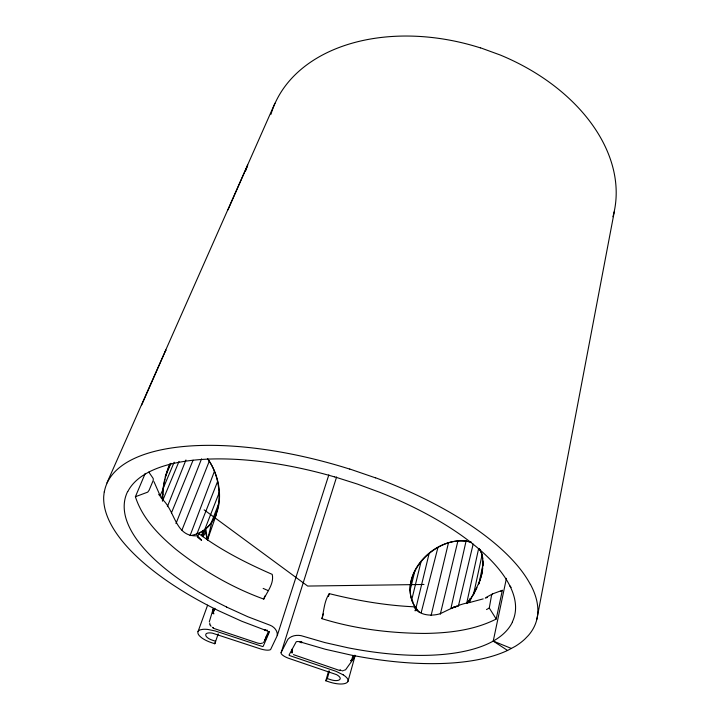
<?xml version="1.0" encoding="UTF-8"?>
<svg xmlns="http://www.w3.org/2000/svg" width="720" height="720" viewBox="0 0 720 720"><rect width="100%" height="100%" fill="white"/><g stroke="black" fill="none" stroke-linecap="round" stroke-linejoin="round"><path stroke-width="1.08" d="M212.652 612.972L212.886 612.243L213.489 612.486L212.823 611.01L213.048 609.354L214.218 608.418L213.129 613.548L213.93 613.8L212.76 612.639L212.679 610.668L213.669 608.607L212.544 611.874L213.129 613.548C211.824 612.576 213.66 607.608 212.679 610.668M212.76 612.639L212.715 610.542L212.544 611.874M266.454 635.922L264.843 640.476L268.992 631.431M496.206 619.029L489.276 608.022L491.544 595.296L492.552 593.901L502.353 590.301L496.206 619.029C474.318 630.207 449.316 633.033 425.043 633.429C390.267 633.231 355.212 629.019 321.957 618.669C324.054 610.281 324.216 601.002 329.283 593.64C357.309 600.642 385.965 605.574 414.837 606.834C395.874 573.867 437.571 532.656 471.348 542.304M162.846 490.212L162.441 501.165L179.028 461.403M207.567 458.775C223.713 480.609 226.062 519.786 198.603 533.556L198.828 534.528L197.541 535.761C175.311 537.579 175.275 511.155 162.657 499.662C162.684 487.44 165.033 475.11 170.298 464.058M192.285 535.23C225.486 527.598 224.469 480.969 207.423 458.604M212.715 611.352L212.832 610.209L213.714 611.82L212.715 611.352L213.048 609.354L213.435 610.632L214.263 610.245L214.938 608.346L212.976 609.768M354.519 656.262L353.556 658.539L352.206 659.592L351.585 659.187L352.71 658.395L352.188 657.594L352.971 657.657L352.818 655.596L353.529 655.911L352.971 657.657L351.963 660.06L351.306 659.817L353.286 659.034L354.429 656.568L354.267 655.362L353.16 658.719L354.015 657.72L354.501 655.812L353.286 659.034L345.447 669.987M104.22 491.796L103.716 496.485A227.826 91.044 17.3 0 0 104.661 507.6A225.072 89.919 17.4 0 0 148.851 567.225A253.818 102.933 17 0 0 162.72 577.836A225.63 90.144 17.3 0 0 218.097 610.506L241.749 621.243L265.896 630.423A4.212 1.431 17.8 0 1 269.055 632.781L263.16 646.371L262.53 646.524L215.334 630.99L207.927 629.451A19.287 6.228 18.5 0 0 205.794 629.289A20.061 6.471 18.5 0 0 202.599 629.37L200.061 629.919A19.584 6.318 18.5 0 0 198.945 630.495L198.405 630.981A19.728 6.363 18.5 0 0 197.946 631.872L197.883 632.196A23.472 7.578 18.4 0 0 197.946 633.204A22.23 7.173 18.4 0 0 198.171 633.906A20.511 6.615 18.5 0 0 198.783 634.968A18.981 6.12 18.5 0 0 199.683 636.057L201.303 637.515A16.11 5.184 18.5 0 0 202.806 638.586A15.417 4.959 18.5 0 0 205.164 639.963A15.111 4.86 18.5 0 0 210.888 642.447L214.803 643.752L218.214 633.852M209.808 622.989L209.79 624.933M419.463 612.207C390.123 581.274 436.086 531.531 471.258 542.277M482.247 572.193L482.715 568.161M483.057 565.146L483.012 560.952M291.726 651.843L291.798 649.377L292.068 652.95M354.321 656.703L352.953 659.169M163.071 488.115L163.431 486.117M163.8 484.11L164.718 479.097M264.762 629.604L265.662 630.63L265.698 629.703L264.762 629.604L264.591 630.522L267.498 630.243M536.895 619.2L614.304 211.698M506.43 578.322L493.245 641.079L507.582 650.466L515.187 646.371A227.871 91.08 17.4 0 0 524.889 639.063L528.363 635.472A224.82 89.829 17.3 0 0 530.433 584.361M483.291 563.13L478.818 583.992L482.13 573.201M467.1 603.414L473.49 594.639L482.175 554.427L479.313 548.586M466.704 603.198L478.602 548.694M450.882 608.571L466.164 540.63M414.837 606.834L414.279 607.41C419.463 615.618 431.892 616.464 440.406 613.638C449.748 609.192 458.991 604.17 469.485 602.55C472.932 592.632 480.249 583.884 481.86 572.976C483.057 565.146 484.02 556.38 479.619 549.324M212.958 610.632L213.048 609.354L209.322 621.774M336.6 477L281.043 653.049A9.432 3.087 17.3 0 0 281.34 653.796A9.639 3.159 17.3 0 0 281.808 654.399A10.071 3.303 17.3 0 0 282.726 655.227L283.302 655.65A10.62 3.483 17.3 0 0 284.652 656.487A10.845 3.555 17.3 0 0 289.485 658.593L336.465 674.604A9.171 2.952 16.7 0 1 337.401 675.144A10.332 3.321 16.7 0 1 338.742 676.134A11.106 3.573 16.7 0 1 339.552 676.953A11.565 3.717 16.7 0 1 340.209 678.348A12.285 3.951 16.7 0 1 339.939 679.266L339.318 679.833A13.428 4.32 16.7 0 1 338.697 680.157A12.303 3.951 16.7 0 1 338.211 680.319A11.277 3.627 16.7 0 1 337.68 680.445A10.386 3.339 16.7 0 1 337.401 680.49A9.603 3.087 16.7 0 1 336.492 680.571A8.595 2.763 16.7 0 1 335.511 680.58A7.866 2.52 16.7 0 1 334.827 680.535A7.407 2.376 16.6 0 1 333.378 680.346A7.056 2.268 16.6 0 1 332.631 680.202A6.876 2.205 16.6 0 1 330.363 679.581L327.294 678.555L325.8 680.787L329.679 682.083A15.021 4.815 16.6 0 0 335.817 683.568A15.309 4.914 16.6 0 0 337.95 683.847A15.876 5.094 16.6 0 0 339.966 683.991A16.497 5.292 16.7 0 0 341.217 684L341.82 683.973A17.982 5.778 16.7 0 0 343.494 683.811A19.377 6.228 16.7 0 0 344.97 683.496A20.376 6.552 16.7 0 0 345.816 683.19A22.104 7.11 16.7 0 0 346.887 682.614A23.346 7.515 16.7 0 0 347.445 682.137L347.67 681.876A19.611 6.309 16.7 0 0 348.084 680.976L348.111 680.319A19.467 6.264 16.7 0 0 347.796 679.275L347.607 678.915A19.89 6.399 16.7 0 0 347.103 678.177A19.944 6.417 16.7 0 0 343.179 674.82M431.1 615.519L448.479 542.781M458.334 606.339L473.166 544.068M440.307 614.187L457.983 540.648M429.12 553.5L415.827 608.598L417.069 609.768M421.101 561.402L411.624 600.246L412.857 601.416M211.59 523.242L207.513 539.856C227.772 553.653 249.804 564.579 272.223 574.38C274.248 583.425 267.408 591.435 263.772 599.094C232.056 587.61 202.437 570.357 176.004 549.432C158.931 535.194 142.29 518.391 135.396 496.719L145.233 473.391M410.013 590.652L414.954 570.582M421.2 612.567L437.922 547.533M214.803 643.752L215.613 641.277L212.508 640.242A6.966 2.241 18.5 0 1 209.664 639.054A7.452 2.394 18.5 0 1 208.449 638.352A7.911 2.547 18.5 0 1 207.909 637.983A8.649 2.79 18.5 0 1 207.198 637.416A9.657 3.114 18.5 0 1 206.793 637.02A10.449 3.366 18.5 0 1 206.298 636.426A11.592 3.744 18.5 0 1 205.947 635.832A13.509 4.356 18.4 0 1 205.767 635.238L205.794 634.464A12.357 3.987 18.5 0 1 206.541 633.528A11.673 3.771 18.5 0 1 206.973 633.312A11.43 3.69 18.5 0 1 209.322 632.898A10.386 3.357 18.5 0 1 211.131 632.961A9.234 2.979 18.5 0 1 212.283 633.114L259.839 648.693A10.863 3.564 17.8 0 0 265.104 649.962A10.629 3.492 17.8 0 0 266.778 650.133A10.413 3.42 17.8 0 0 267.543 650.16A10.089 3.312 17.8 0 0 268.902 650.088A9.648 3.168 17.8 0 0 269.991 649.845A9.45 3.096 17.8 0 0 270.594 649.557L277.2 635.706C278.037 631.089 274.158 626.715 269.982 625.185L247.824 616.743L226.584 607.068M348.003 681.282L355.221 655.335M328.509 596.403L329.283 593.64M325.8 680.787L328.608 671.085M327.294 678.555L329.472 671.004M321.957 618.669L323.487 613.548M245.655 170.811L247.689 165.114L227.988 209.889M277.281 635.499L328.842 474.876M265.032 639.81L267.777 632.817M165.393 476.235L168.372 467.361M263.772 599.094L264.789 596.043M213.048 611.775L214.263 610.245L213.066 609.507L213.282 608.922M216.441 514.278L207.513 539.856L198.603 533.556M198.045 631.557L207.612 605.151M202.554 536.427L204.876 530.145L207.513 539.856L205.704 529.29L205.551 532.647L202.95 536.697M190.08 535.608L214.443 471.258M203.301 531L201.51 535.662L204.876 530.145M141.741 404.883L165.771 350.271M211.113 523.233L218.664 503.856M165.285 351.648L165.915 350.046M204.525 530.136L219.195 492.669M196.695 534.474L217.629 481.41M175.977 523.575L201.546 458.892M181.935 530.145L209.331 461.061M167.382 506.646L185.949 459.963M162.657 499.662L161.352 497.997L162.909 494.118M264.906 640.233L265.401 639.126L264.96 640.044M171.45 512.865L193.086 460.179M281.07 652.545L287.91 639.297C291.051 635.733 296.487 634.752 301.041 635.661A4.293 1.476 17.2 0 1 301.905 635.895L324.81 642.555L347.985 647.793A203.688 81.198 17.3 0 0 493.263 641.079M162.882 489.114L174.168 462.204M165.06 477.225L170.91 463.32M264.843 640.449L265.401 639.126L264.861 640.368M265.689 639.216L269.073 631.458M106.929 482.949L274.923 103.284M163.152 489.114L159.903 495.999L158.733 494.37M473.49 594.639L476.982 587.664M168.705 466.38L170.118 463.671M354.096 657.549L352.764 659.547M354.168 657.342L353.16 658.719M353.286 659.034L353.871 657.981M415.62 609.606L414.9 610.722L416.475 610.551M467.406 602.955L470.385 598.572L467.235 602.991M451.332 608.265L456.903 606.375L453.96 606.87M300.969 641.52L300.375 642.258L299.655 641.601M263.394 642.447L264.177 641.583M214.218 608.418L213.066 609.507M343.836 670.482L344.538 669.996M500.724 591.282L502.353 590.301M492.552 593.901L486.036 597.474M486.522 609.57L489.276 608.022M262.503 643.068L260.388 643.59L257.832 643.14L213.21 628.227M135.396 496.719L147.753 492.129L149.112 490.23L153.288 480.294L153.207 478.503L148.815 472.077M485.28 598.167L487.44 597.42M452.583 607.698L456.903 606.375M483.192 598.887L469.485 602.55M213.174 609.228L214.578 609.336L212.895 610.002M342.108 670.869L343.026 670.779M423.972 584.469L307.674 586.062L204.138 509.85M334.458 476.793L357.471 484.092L379.944 492.39A203.175 80.982 17.3 0 1 512.334 621.936M349.758 469.017L375.561 477.882M340.02 670.617L293.427 654.633M480.492 47.808L500.112 54.963A178.416 124.389 17.3 0 1 612.927 216.747M511.488 648.495L493.245 641.079L496.503 639.117A204.894 81.666 17.4 0 0 504.972 632.376A204.759 81.621 17.4 0 0 512.478 621.972M263.142 588.411L268.281 590.643M343.179 674.82L336.06 671.337L289.368 655.497L289.035 655.047L296.145 641.925A4.257 1.44 17.2 0 1 297.315 641.538A4.194 1.422 17.2 0 1 300.447 641.997L325.377 649.269L351.144 655.101A225.621 90.153 17.3 0 0 507.555 650.457M509.715 585.711L511.119 587.421M160.389 496.665L161.352 497.997M211.041 626.364L210.357 625.005M354.429 656.568L354.033 656.181L354.258 657.117M159.93 495.225L153.972 481.653M212.886 612.243L213.291 613.062M291.807 651.861L291.861 649.386L292.05 652.851L291.663 650.556M482.175 554.427L482.733 558.774M354.267 655.362L354.339 656.856M226.665 607.032A203.67 81.189 17.3 0 1 125.532 516.807A202.842 80.82 17.4 0 1 124.362 510.111A204.876 81.648 17.3 0 1 124.308 503.514A204.741 81.603 17.3 0 1 127.674 491.481M127.818 491.535A203.184 80.982 17.3 0 1 334.44 476.874M375.615 477.801A225.81 90.234 17.3 0 1 530.298 584.352M270.972 114.309A178.416 124.389 17.3 0 1 480.456 47.907M104.355 491.85A225.441 90.081 17.3 0 1 349.731 469.098M339.966 670.104L340.947 670.365L339.966 670.104M197.541 535.761L197.388 537.174L201.6 540.36L197.541 535.761M213.381 627.786L212.427 627.399L213.381 627.786M301.779 642.006L301.302 642.816L300.375 642.258L301.779 642.006M351.963 660.06L350.766 660.78L351.963 660.06"/></g></svg>
